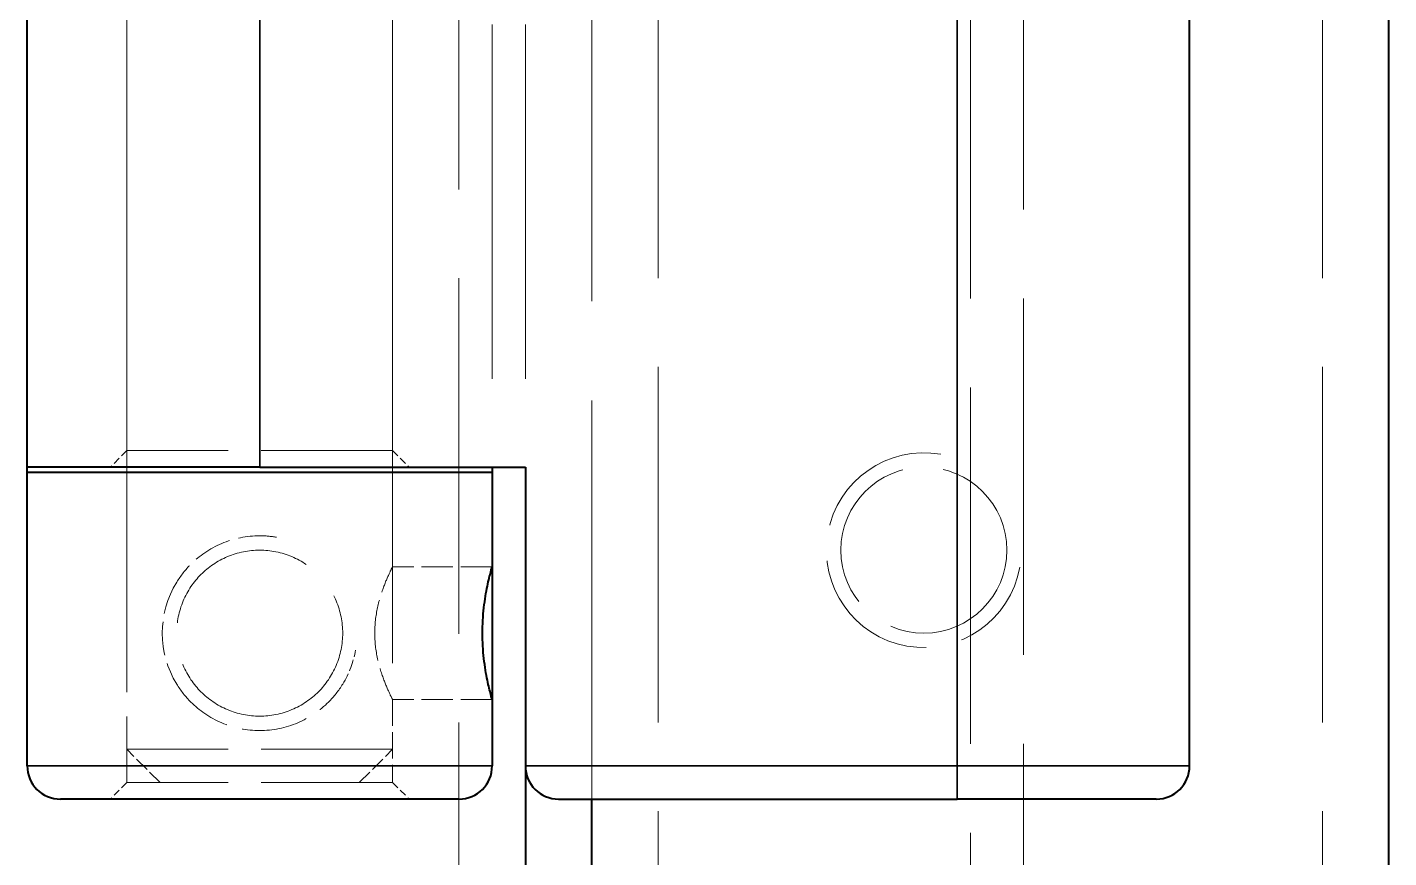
# Model space of a CAD drawing. Header units: millimetres. Extents: x 0 to 2970, y 0 to 2100.
# Drawn here: x 672.75 to 713.75, y 791.49 to 816.51 of the extents above; entities that cross this region are included whole.
import ezdxf

# ---------------------------------------------------------------- set-up
doc = ezdxf.new("R2010")
doc.units = ezdxf.units.MM
doc.header["$LTSCALE"] = 5
doc.linetypes.add('DASHED', pattern=[0.2067, 0.1654, -0.0413])
for name, color, linetype, lineweight in [('가려진 것(ISO)', 2, 'DASHED', 18), ('가시적인 것(ISO)', 3, 'Continuous', 40), ('가시적인 좁은 것(ISO)', 3, 'Continuous', 35)]:
    doc.layers.add(name, color=color, linetype=linetype, lineweight=lineweight)

msp = doc.modelspace()

# ---------------------------------------------------------------- linework, layer by layer
at = {"layer": '가려진 것(ISO)', "ltscale": 12.950765}
for p, q in [((685.751, 1411.259), (685.751, 715.259)), ((691.751, 715.259), (691.751, 1411.259)), ((711.751, 715.259), (711.751, 1411.259))]:
    msp.add_line(p, q, dxfattribs=at)
at = {"layer": '가려진 것(ISO)', "ltscale": 12.981777}
for p, q in [((701.151, 741.259), (701.151, 1385.259)), ((702.751, 1385.259), (702.751, 741.259))]:
    msp.add_line(p, q, dxfattribs=at)
at = {"layer": '가려진 것(ISO)', "ltscale": 14.513788}
msp.add_line((689.751, 793.259), (689.751, 853.259), dxfattribs=at)
at = {"layer": '가려진 것(ISO)', "ltscale": 12.578616}
for p, q in [((675.751, 846.759), (675.751, 794.759)), ((683.751, 846.759), (683.751, 794.759)), ((675.751, 842.759), (675.751, 803.759)), ((683.751, 842.759), (683.751, 803.759))]:
    msp.add_line(p, q, dxfattribs=at)
at = {"layer": '가려진 것(ISO)', "ltscale": 12.901145}
for p, q in [((686.751, 843.259), (686.751, 803.259)), ((687.751, 843.259), (687.751, 803.259))]:
    msp.add_line(p, q, dxfattribs=at)
at = {"layer": '가려진 것(ISO)', "ltscale": 0.269265}
for p, q in [((675.751, 803.759), (675.251, 803.259)), ((683.751, 803.759), (684.251, 803.259)), ((675.751, 793.759), (675.251, 793.259)), ((683.751, 793.759), (684.251, 793.259))]:
    msp.add_line(p, q, dxfattribs=at)
at = {"layer": '가려진 것(ISO)', "ltscale": 4.786925}
for p, q in [((683.751, 803.759), (675.751, 803.759)), ((683.751, 794.759), (675.751, 794.759)), ((683.751, 793.759), (675.751, 793.759))]:
    msp.add_line(p, q, dxfattribs=at)
at = {"layer": '가려진 것(ISO)', "ltscale": 3.561683}
msp.add_line((675.751, 803.109), (675.751, 793.759), dxfattribs=at)
at = {"layer": '가려진 것(ISO)', "ltscale": 1.085577}
msp.add_line((683.751, 803.109), (683.751, 800.259), dxfattribs=at)
at = {"layer": '가려진 것(ISO)', "ltscale": 1.142718}
for p, q in [((686.751, 800.259), (683.751, 800.259)), ((686.751, 796.259), (683.751, 796.259))]:
    msp.add_line(p, q, dxfattribs=at)
at = {"layer": '가려진 것(ISO)', "ltscale": 0.952248}
msp.add_line((683.751, 796.259), (683.751, 793.759), dxfattribs=at)
at = {"layer": '가려진 것(ISO)', "ltscale": 0.53863}
for p, q in [((676.751, 793.759), (675.751, 794.759)), ((682.751, 793.759), (683.751, 794.759))]:
    msp.add_line(p, q, dxfattribs=at)
at = {"layer": '가려진 것(ISO)', "ltscale": 5.983681}
msp.add_circle((699.751, 800.759), 2.5, dxfattribs=at)
at = {"layer": '가려진 것(ISO)', "ltscale": 5.265029}
msp.add_arc((699.751, 800.759), 2.933, 80, 350, dxfattribs=at)
at = {"layer": '가려진 것(ISO)', "ltscale": 1.229587}
msp.add_arc((679.751, 798.259), 2.933, 148.4703, 211.5297, dxfattribs=at)
at = {"layer": '가려진 것(ISO)', "ltscale": 0.419739}
msp.add_arc((679.751, 798.259), 2.933, 328.4703, 350, dxfattribs=at)
at = {"layer": '가려진 것(ISO)', "ltscale": 1.392994}
msp.add_open_spline([(680.26, 801.147), (680.09, 801.177), (679.919, 801.192), (679.366, 801.192), (678.966, 801.112), (678.246, 800.807), (677.927, 800.583), (677.519, 800.175), (677.374, 799.993), (677.251, 799.793)], degree=3, knots=[1.3475133, 1.3475133, 1.3475133, 1.3475133, 1.3979969, 1.3979969, 1.5134107, 1.5134107, 1.6288245, 1.6288245, 1.7015822, 1.7015822, 1.7015822, 1.7015822], dxfattribs=at)
at = {"layer": '가려진 것(ISO)', "ltscale": 6.162827}
msp.add_open_spline([(679.751, 795.759), (679.427, 795.759), (679.088, 795.825), (678.474, 796.084), (678.199, 796.275), (677.765, 796.709), (677.575, 796.983), (677.318, 797.595), (677.251, 797.933), (677.251, 798.259), (677.251, 798.585), (677.318, 798.923), (677.575, 799.534), (677.765, 799.809), (678.199, 800.243), (678.474, 800.434), (679.088, 800.692), (679.427, 800.759), (680.074, 800.759), (680.413, 800.692), (681.027, 800.434), (681.302, 800.243), (681.736, 799.809), (681.926, 799.534), (682.183, 798.923), (682.251, 798.585), (682.251, 797.933), (682.183, 797.595), (681.926, 796.983), (681.736, 796.709), (681.302, 796.275), (681.027, 796.084), (680.413, 795.825), (680.074, 795.759), (679.751, 795.759)], degree=3, knots=[1.169727, 1.169727, 1.169727, 1.169727, 1.266818, 1.266818, 1.363909, 1.363909, 1.461773, 1.461773, 1.559636, 1.559636, 1.559636, 1.6575, 1.6575, 1.755364, 1.755364, 1.852455, 1.852455, 1.949546, 1.949546, 2.046636, 2.046636, 2.143727, 2.143727, 2.241591, 2.241591, 2.339455, 2.339455, 2.437319, 2.437319, 2.535183, 2.535183, 2.632273, 2.632273, 2.729364, 2.729364, 2.729364, 2.729364], dxfattribs=at)
at = {"layer": '가려진 것(ISO)', "ltscale": 1.217647}
for points, knots in [([(683.215, 798.259), (683.215, 798.515), (683.246, 798.785), (683.353, 799.276), (683.426, 799.498), (683.558, 799.848), (683.627, 800.001), (683.724, 800.207), (683.74, 800.238), (683.751, 800.259)], [-0.6150249, -0.6150249, -0.6150249, -0.6150249, -0.5380418, -0.5380418, -0.4610588, -0.4610588, -0.3842856, -0.3842856, -0.3075124, -0.3075124, -0.3075124, -0.3075124]), ([(683.751, 796.259), (683.74, 796.28), (683.724, 796.311), (683.627, 796.516), (683.558, 796.67), (683.426, 797.02), (683.353, 797.242), (683.246, 797.733), (683.215, 798.002), (683.215, 798.259)], [0.3075124, 0.3075124, 0.3075124, 0.3075124, 0.3842856, 0.3842856, 0.4610588, 0.4610588, 0.5380418, 0.5380418, 0.6150249, 0.6150249, 0.6150249, 0.6150249])]:
    msp.add_open_spline(points, degree=3, knots=knots, dxfattribs=at)
at = {"layer": '가려진 것(ISO)', "ltscale": 2.395037}
msp.add_open_spline([(677.251, 796.725), (677.374, 796.525), (677.519, 796.342), (677.927, 795.935), (678.246, 795.711), (678.966, 795.406), (679.366, 795.326), (680.135, 795.326), (680.536, 795.406), (681.255, 795.711), (681.575, 795.935), (681.982, 796.342), (682.128, 796.525), (682.251, 796.725)], degree=3, knots=[0.1624137, 0.1624137, 0.1624137, 0.1624137, 0.2351715, 0.2351715, 0.3505852, 0.3505852, 0.465999, 0.465999, 0.5814127, 0.5814127, 0.6968265, 0.6968265, 0.7695843, 0.7695843, 0.7695843, 0.7695843], dxfattribs=at)
at = {"layer": '가시적인 것(ISO)'}
for p, q in [((713.751, 713.259), (713.751, 1413.259)), ((707.751, 794.259), (707.751, 852.259)), ((672.751, 803.259), (672.751, 843.259)), ((672.751, 803.109), (672.751, 803.259)), ((679.751, 803.259), (672.751, 803.259)), ((679.751, 803.259), (687.751, 803.259)), ((686.751, 803.259), (686.751, 803.109)), ((687.751, 803.259), (687.751, 794.259)), ((672.751, 803.109), (686.751, 803.109)), ((672.751, 794.259), (672.751, 803.109)), ((686.751, 803.109), (686.751, 800.259)), ((686.751, 800.259), (686.751, 796.259)), ((686.751, 796.259), (686.751, 794.259)), ((687.751, 794.259), (687.751, 713.259)), ((688.751, 793.259), (700.751, 793.259)), ((689.751, 713.259), (689.751, 793.259)), ((706.751, 793.259), (700.751, 793.259))]:
    msp.add_line(p, q, dxfattribs=at)
for centre, start, end in [((673.751, 794.259), 180, 270), ((685.751, 794.259), 270, 0), ((688.751, 794.259), 180, 270), ((706.751, 794.259), 270, 0)]:
    msp.add_arc(centre, 1, start, end, dxfattribs=at)
for points, knots in [([(686.751, 796.259), (686.745, 796.279), (686.736, 796.31), (686.681, 796.514), (686.643, 796.668), (686.57, 797.021), (686.531, 797.245), (686.475, 797.738), (686.459, 798.006), (686.459, 798.511), (686.475, 798.78), (686.531, 799.272), (686.57, 799.496), (686.643, 799.85), (686.681, 800.003), (686.736, 800.208), (686.745, 800.238), (686.751, 800.259)], [-0.9095405, -0.9095405, -0.9095405, -0.9095405, -0.8337547, -0.8337547, -0.7579689, -0.7579689, -0.6821646, -0.6821646, -0.6063604, -0.6063604, -0.5305561, -0.5305561, -0.4547518, -0.4547518, -0.378966, -0.378966, -0.3031802, -0.3031802, -0.3031802, -0.3031802]), ([(685.751, 793.259), (685.739, 793.259), (685.721, 793.259), (685.663, 793.259), (685.659, 793.259), (685.655, 793.259), (685.65, 793.259), (685.589, 793.259), (685.499, 793.259), (685.381, 793.259), (685.365, 793.259), (685.348, 793.259), (685.329, 793.259), (685.217, 793.259), (685.085, 793.259), (684.932, 793.259), (684.881, 793.259), (684.829, 793.259), (684.773, 793.259), (684.546, 793.259), (684.286, 793.259), (683.993, 793.259), (683.737, 793.259), (683.46, 793.259), (683.163, 793.259), (683.12, 793.259), (683.076, 793.259), (683.034, 793.259), (682.737, 793.259), (682.426, 793.259), (682.1, 793.259), (682.053, 793.259), (682.004, 793.259), (681.959, 793.259), (681.62, 793.259), (681.272, 793.259), (680.914, 793.259), (680.89, 793.259), (680.865, 793.259), (680.842, 793.259), (680.482, 793.259), (680.117, 793.259), (679.751, 793.259), (679.407, 793.259), (679.066, 793.259), (678.727, 793.259), (678.704, 793.259), (678.683, 793.259), (678.659, 793.259), (678.324, 793.259), (677.997, 793.259), (677.678, 793.259), (677.633, 793.259), (677.589, 793.259), (677.542, 793.259), (677.259, 793.259), (676.987, 793.259), (676.726, 793.259), (676.638, 793.259), (676.554, 793.259), (676.467, 793.259), (676.121, 793.259), (675.801, 793.259), (675.508, 793.259), (675.252, 793.259), (675.021, 793.259), (674.815, 793.259), (674.786, 793.259), (674.756, 793.259), (674.729, 793.259), (674.535, 793.259), (674.368, 793.259), (674.23, 793.259), (674.21, 793.259), (674.19, 793.259), (674.172, 793.259), (674.038, 793.259), (673.935, 793.259), (673.864, 793.259), (673.86, 793.259), (673.855, 793.259), (673.851, 793.259), (673.784, 793.259), (673.764, 793.259), (673.751, 793.259)], [0, 0, 0, 0, 0.058594, 0.058594, 0.058594, 0.0625, 0.0625, 0.0625, 0.117187, 0.117187, 0.117187, 0.125, 0.125, 0.125, 0.171875, 0.171875, 0.171875, 0.1875, 0.1875, 0.1875, 0.25, 0.25, 0.25, 0.304687, 0.304687, 0.304687, 0.3125, 0.3125, 0.3125, 0.367187, 0.367187, 0.367187, 0.375, 0.375, 0.375, 0.433594, 0.433594, 0.433594, 0.4375, 0.4375, 0.4375, 0.5, 0.5, 0.5, 0.558594, 0.558594, 0.558594, 0.5625, 0.5625, 0.5625, 0.617187, 0.617187, 0.617187, 0.625, 0.625, 0.625, 0.671875, 0.671875, 0.671875, 0.6875, 0.6875, 0.6875, 0.75, 0.75, 0.75, 0.804687, 0.804687, 0.804687, 0.8125, 0.8125, 0.8125, 0.867187, 0.867187, 0.867187, 0.875, 0.875, 0.875, 0.933594, 0.933594, 0.933594, 0.9375, 0.9375, 0.9375, 1, 1, 1, 1])]:
    msp.add_open_spline(points, degree=3, knots=knots, dxfattribs=at)
at = {"layer": '가시적인 좁은 것(ISO)'}
for p, q in [((700.751, 794.259), (700.751, 852.259)), ((679.751, 843.259), (679.751, 803.259)), ((686.751, 794.259), (672.751, 794.259)), ((687.751, 794.259), (700.751, 794.259)), ((700.751, 794.259), (700.751, 793.259)), ((707.751, 794.259), (700.751, 794.259))]:
    msp.add_line(p, q, dxfattribs=at)

doc.saveas('drawing.dxf')
